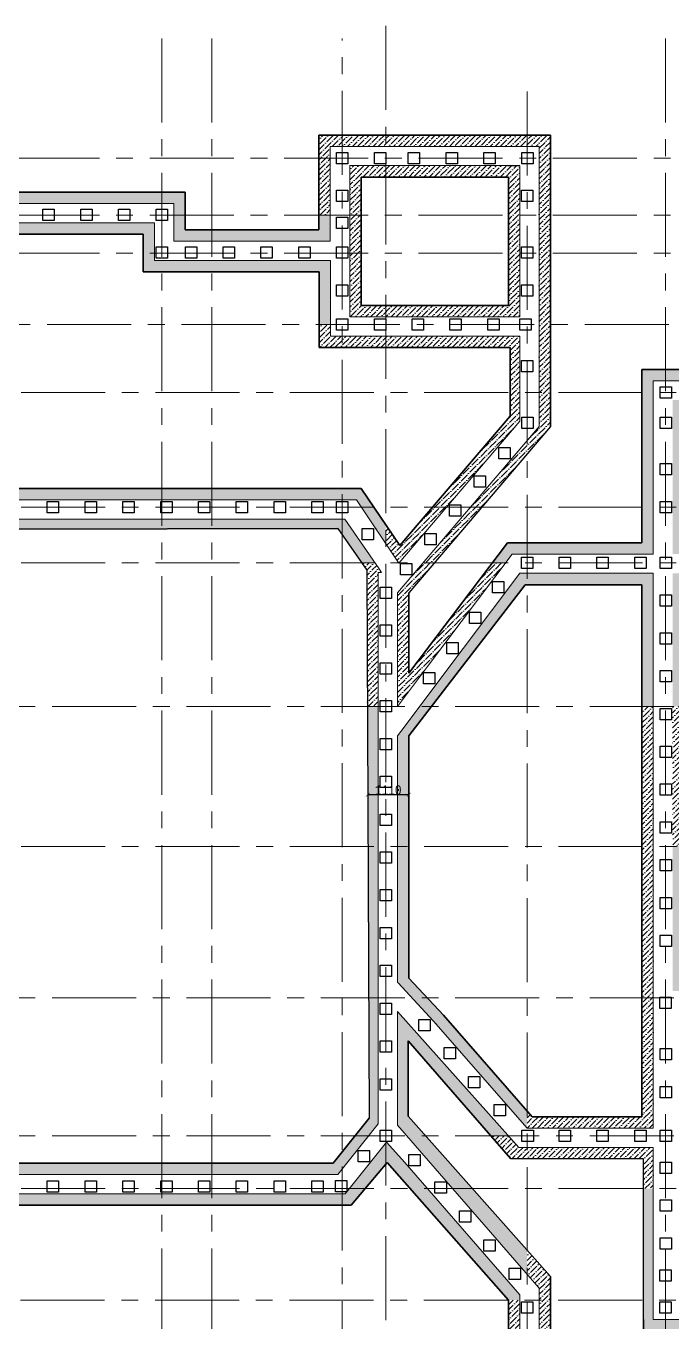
# Model space of a CAD drawing. Header units: millimetres. Extents: x -689206 to 4969298, y -1019800 to 703299.
# Drawn here: x 956665 to 973762, y -507197 to -472918 of the extents above; entities that cross this region are included whole.
import ezdxf

# ---------------------------------------------------------------- set-up
doc = ezdxf.new("R2010")
doc.units = ezdxf.units.MM
doc.linetypes.add('JIS_02_4.0', pattern=[5.5, 4, -1.5])
doc.linetypes.add('осеваяX2', pattern=[101.6, 63.5, -12.7, 12.7, -12.7])
doc.layers.add('кровля', color=211, linetype='Continuous')
for name, color, linetype, lineweight in [('несущие', 7, 'Continuous', 30), ('РАЗМЕРЫ', 7, 'Continuous', 9), ('сваи', 7, 'JIS_02_4.0', 30), ('стены', 7, 'Continuous', 20)]:
    doc.layers.add(name, color=color, linetype=linetype, lineweight=lineweight)
doc.styles.add('Аннотативный', font='isocteur.ttf', dxfattribs={"width": 0.7, "height": 250})
doc.dimstyles.new('Аннотативный', dxfattribs={"dimscale": 0, "dimtxt": 250, "dimasz": 100, "dimexe": 1.25, "dimexo": 0.625, "dimtad": 1, "dimdec": 0, "dimtxsty": 'Аннотативный', "dimblk": 'ARCHTICK', "dimcen": 2.5, "dimadec": 0, "dimazin": 0, "dimtfac": 1, "dimtdec": 0, "dimtmove": 0, "dimatfit": 3, "dimfxl": 1, "dimarcsym": 0})
pattern_1 = [(45, (-17702.99, -145217.57), (50.513941, 185.2177825), [238.125, -47.625, 0, -47.625])]

# ---------------------------------------------------------------- blocks, each defined once
blk = doc.blocks.new('_ArchTick')
at = {"color": 0, "linetype": 'ByBlock', "const_width": 0.15}
blk.add_lwpolyline([(-0.5, -0.5), (0.5, 0.5)], dxfattribs=at)
blk = doc.blocks.new('*D4811')
at = {"layer": 'Defpoints', "color": 0, "lineweight": 5, "ltscale": 35, "transparency": 16777216}
for p in [(965711, -493252), (965711, -493252), (966795, -493248)]:
    blk.add_point(p, dxfattribs=at)
at = {"layer": 'РАЗМЕРЫ', "color": 0, "lineweight": -2, "ltscale": 35, "transparency": 16777216}
for p, q in [((965711, -493252), (965711, -493251)), ((966795, -493252), (965711, -493252)), ((966795, -493248), (966795, -493254))]:
    blk.add_line(p, q, dxfattribs=at)
at = {"layer": 'РАЗМЕРЫ', "color": 0, "lineweight": -2, "ltscale": 35, "transparency": 16777216, "xscale": 100, "yscale": 100, "zscale": 100, "rotation": 180}
blk.add_blockref('_ArchTick', (965711, -493252), dxfattribs=at)
at = {"layer": 'РАЗМЕРЫ', "color": 0, "lineweight": -2, "ltscale": 35, "transparency": 16777216, "xscale": 100, "yscale": 100, "zscale": 100}
blk.add_blockref('_ArchTick', (966795, -493252), dxfattribs=at)
at = {"layer": 'РАЗМЕРЫ', "color": 0, "lineweight": 20, "ltscale": 35, "transparency": 16777216, "insert": (966253, -493127), "char_height": 250, "attachment_point": 5, "style": 'Аннотативный'}
blk.add_mtext('1110', dxfattribs=at)

msp = doc.modelspace()

# ---------------------------------------------------------------- hatches: boundary and pattern name
at = {"layer": 'РАЗМЕРЫ', "lineweight": 5, "ltscale": 35}
h = msp.add_hatch(dxfattribs=at)
h.set_pattern_fill('ANSI36', color=0, scale=30)
h.set_pattern_definition(pattern_1)
h.paths.add_polyline_path([(966184.8, -476105.2), (966184.8, -475805.2), (965035.1, -475805.2), (965035.1, -476105.2)])
h.paths.add_polyline_path([(964717.1, -476105.2), (965035.1, -476105.2), (965035.1, -475805.2), (964417.1, -475805.2), (964417.1, -476105.2), (964417.1, -476414.5), (964717.1, -476414.5)])
h.paths.add_polyline_path([(964417.1, -477923.2), (964717.1, -477923.2), (964717.1, -476414.5), (964417.1, -476414.5)])
h.paths.add_polyline_path([(965235.1, -477923.2), (965535.1, -477923.2), (965535.1, -476913.2), (966184.8, -476913.2), (966184.8, -476613.2), (965235.1, -476613.2)])
h.paths.add_polyline_path([(966184.8, -476913.2), (969435.1, -476913.2), (969435.1, -477923.2), (969735.1, -477923.2), (969735.1, -476615.2), (969411.1, -476615.2), (966184.8, -476613.7)])
h.paths.add_polyline_path([(966184.8, -475805.2), (966184.8, -476105.2), (969925.1, -476105.2), (969925.1, -475805.2)])
h.paths.add_polyline_path([(970245.1, -476105.2), (970245.1, -476414.6), (970545.1, -476414.6), (970545.1, -475805.2), (970245.1, -475805.2), (969925.1, -475805.2), (969925.1, -476105.2)])
h.paths.add_polyline_path([(970245.2, -477923.2), (970545.1, -477923.2), (970545.1, -476414.6), (970245.1, -476414.6)])
h.paths.add_polyline_path([(969735.1, -478923.2), (969735.1, -477923.2), (969435.1, -477923.2), (969435.1, -478923.2)])
h.paths.add_polyline_path([(970545.1, -477923.2), (970245.2, -477923.2), (970245.3, -478923.2), (970545.1, -478923.2)])
h.paths.add_polyline_path([(970245.3, -478923.2), (970245.5, -480813.2), (970545.1, -480813.2), (970545.1, -478923.2)])
h.paths.add_polyline_path([(969735.1, -478923.2), (969435.1, -478923.2), (969435.1, -480313.2), (966184.8, -480313.2), (966184.8, -480613.2), (969735.1, -480613.2)])
h.paths.add_polyline_path([(969735.1, -481123.2), (966184.8, -481123.2), (966184.8, -481423.2), (969477.2, -481423.2), (969478.5, -482615.2), (969735.1, -482615.2)])
h.paths.add_polyline_path([(970545.1, -480813.2), (970245.5, -480813.2), (970245.6, -482615.2), (970545.1, -482615.2)])
h.paths.add_polyline_path([(966184.8, -481123.2), (965035.1, -481123.2), (965035.1, -481423.2), (966184.8, -481423.2)])
h.paths.add_polyline_path([(966184.8, -480613.2), (966184.8, -480313.2), (965535.1, -480313.2), (965535.1, -478923.2), (965235.1, -478923.2), (965235.1, -480613.2)])
h.paths.add_polyline_path([(965535.1, -478923.2), (965535.1, -477923.2), (965235.1, -477923.2), (965235.1, -478923.2)])
h.paths.add_polyline_path([(965035.1, -481423.2), (965035.1, -481123.2), (964725.1, -481123.2), (964725.1, -480813.2), (964425.1, -480813.2), (964425.1, -481423.2), (964725.1, -481423.2)])
h = msp.add_hatch(dxfattribs=at)
h.set_pattern_fill('ANSI36', color=0, scale=30)
h.set_pattern_definition(pattern_1)
h.paths.add_polyline_path([(953055.1, -477313.2), (952445.1, -477313.2), (952445.1, -477613.2), (952445.1, -477923.2), (952745.1, -477923.2), (952745.1, -477613.2), (953055.1, -477613.2)])
h.paths.add_polyline_path([(953555.1, -479123.2), (953555.1, -478923.2), (953255.1, -478923.2), (953255.1, -479123.2), (953055.1, -479123.2), (953055.1, -479423.2), (953555.1, -479423.2)])
h.paths.add_polyline_path([(953555.1, -478423.2), (959765.1, -478423.2), (959765.1, -478923.2), (960065.1, -478923.2), (960065.1, -478123.2), (956285.1, -478123.2), (953255.1, -478123.2), (953255.1, -478923.2), (953555.1, -478923.2)])
h.paths.add_polyline_path([(960265.1, -477313.2), (953055.1, -477313.2), (953055.1, -477613.2), (960265.1, -477613.2)])
h.paths.add_polyline_path([(960875.1, -477313.2), (960575.1, -477313.2), (960265.1, -477313.2), (960265.1, -477613.2), (960575.1, -477613.2), (960575.1, -477923.2), (960875.1, -477923.2)])
h.paths.add_polyline_path([(961585, -478313.2), (960875.1, -478313.2), (960875.1, -477923.2), (960575.1, -477923.2), (960575.1, -478613.2), (961585, -478613.2)])
h.paths.add_polyline_path([(960265.1, -479123.2), (960065.1, -479123.2), (960065.1, -478923.2), (959765.1, -478923.2), (959765.1, -479423.2), (960065.1, -479423.2), (960265.1, -479423.2)])
h.paths.add_polyline_path([(961585, -479123.2), (960265.1, -479123.2), (960265.1, -479423.2), (961585, -479423.2)])
h.paths.add_polyline_path([(964725.1, -479123.2), (961585, -479123.2), (961585, -479423.2), (964425.1, -479423.2), (964425.1, -480813.2), (964725.1, -480813.2)])
h.paths.add_polyline_path([(964717.1, -477923.2), (964417.1, -477923.2), (964417.1, -478313.2), (961585, -478313.2), (961585, -478613.2), (964717.1, -478613.2)])
h = msp.add_hatch(dxfattribs=at)
h.set_pattern_fill('ANSI36', color=0, scale=30)
h.set_pattern_definition(pattern_1)
h.paths.add_polyline_path([(974033.8, -483115.2), (980014.9, -483115.2), (980014.9, -482815.2), (973774, -482815.2), (973774, -485642.7), (974033.8, -485642.7)])
h.paths.add_polyline_path([(973264, -482615.2), (972964, -482615.2), (972964, -485642.7), (973264, -485642.7), (973264, -485331.9)])
h.paths.add_polyline_path([(973585, -482005.2), (973264, -482005.2), (972964, -482005.2), (972964, -482615.2), (973264, -482615.2), (973264, -482305.2), (973585, -482305.2)])
h.paths.add_polyline_path([(980014.9, -482005.2), (973585, -482005.2), (973585, -482305.2), (980014.9, -482305.2)])
h.paths.add_polyline_path([(982737.3, -482005.2), (980014.9, -482005.2), (980014.9, -482305.2), (982737.3, -482305.2)])
h.paths.add_polyline_path([(982737.3, -482815.2), (980014.9, -482815.2), (980014.9, -483115.2), (982737.3, -483115.2)])
h.paths.add_polyline_path([(985585, -482815.2), (982737.3, -482815.2), (982737.3, -483115.2), (985466.2, -483115.2), (985466.2, -485642.7), (985585, -485642.7)])
h.paths.add_polyline_path([(985585, -482005.2), (982737.3, -482005.2), (982737.3, -482305.2), (983047, -482305.2), (985585, -482305.2)])
h.paths.add_polyline_path([(986576.2, -482005.2), (985585, -482005.2), (985585, -482305.2), (986276.2, -482305.2), (986276.2, -482615.2), (986576.2, -482615.2), (986576.2, -482305.2)])
h.paths.add_polyline_path([(986576.2, -482615.2), (986276.2, -482615.2), (986276.2, -485642.7), (986576.2, -485642.7)])
h.paths.add_polyline_path([(986576.2, -485642.7), (986276.2, -485642.7), (986276.2, -486884.8), (987476.5, -486884.8), (987476.5, -486584.8), (986576.2, -486584.8)])
h.paths.add_polyline_path([(985766.2, -485642.7), (985585, -485642.7), (985585, -486884.8), (985766.2, -486884.8)])
h.paths.add_polyline_path([(985585, -485642.7), (985466.2, -485642.7), (985466.2, -486584.8), (982737.3, -486584.8), (982737.3, -486884.8), (985585, -486884.8)])
h.paths.add_polyline_path([(982737.3, -486584.8), (980014.9, -486584.8), (980014.9, -486884.8), (982737.3, -486884.8)])
h.paths.add_polyline_path([(982737.3, -487394.8), (980014.9, -487394.8), (980014.9, -487694.8), (982737.3, -487694.8)])
h.paths.add_polyline_path([(985585, -487394.8), (984486.2, -487394.8), (982737.3, -487394.8), (982737.3, -487694.8), (985585, -487694.8)])
h.paths.add_polyline_path([(987276.2, -487394.8), (985585, -487394.8), (985585, -487694.8), (986976.2, -487694.8), (986976.2, -490411.9), (985585, -490411.9), (985585, -490711.9), (987276.2, -490711.9), (987276.2, -489934.8)])
h.paths.add_polyline_path([(985585, -490411.9), (982737.3, -490411.9), (982737.3, -490711.9), (984486.2, -490711.9), (985585, -490711.9)])
h.paths.add_polyline_path([(982737.3, -490411.9), (980014.9, -490411.9), (980014.9, -490711.9), (982737.3, -490711.9)])
h = msp.add_hatch(dxfattribs=at)
h.set_pattern_fill('ANSI36', color=0, scale=30)
h.set_pattern_definition(pattern_1)
h.paths.add_polyline_path([(969735.1, -483373.2), (969735.1, -482615.2), (969478.5, -482615.2), (969479.2, -483237.5), (967426.4, -485642.7), (967798.1, -485642.7)])
h.paths.add_polyline_path([(970245.6, -483515.5), (969925.1, -483891), (969925.1, -484242.5), (970545.6, -483515.5), (970545.1, -483164.6), (970545.1, -482615.2), (970245.6, -482615.2)])
h.paths.add_polyline_path([(968430.1, -485642.7), (968730.1, -485642.7), (969925.1, -484242.5), (969925.1, -483891)])
h.paths.add_polyline_path([(967173.2, -487115.2), (967473.2, -487115.2), (968730.1, -485642.7), (968430.1, -485642.7)])
h.paths.add_polyline_path([(966555.7, -486662.8), (966184.8, -486115.8), (966184.8, -486607.8), (966522.3, -487115.2), (966541.3, -487115.2), (967798.1, -485642.7), (967426.4, -485642.7)])
h.paths.add_polyline_path([(967473.2, -487115.2), (967173.2, -487115.2), (966494.8, -487910.1), (966494.8, -489585.2), (966494.8, -490913.2), (966495.7, -490913.2), (967291.7, -489856.5), (969356.6, -487115.2), (969005, -487115.2), (966794.8, -490031.7), (966794.8, -487910.1)])
h.paths.add_polyline_path([(965700.9, -490913.2), (965984.8, -490913.2), (965984.8, -490855.2), (965984.8, -489585.2), (965984.8, -487370.7), (966075.9, -487370.7), (966011.7, -487277.7), (965899.5, -487115.2), (965548, -487115.2), (965685.2, -487313.6)])
h = msp.add_hatch(dxfattribs=at)
h.set_pattern_fill('ANSI36', color=0, scale=30)
h.set_pattern_definition(pattern_1)
h.paths.add_polyline_path([(965103.6, -485962.7), (965035.1, -485962.7), (965035.1, -486373.7), (965548, -487115.2), (965899.5, -487115.2)])
h.paths.add_polyline_path([(965035.1, -485962.7), (961585, -485962.7), (961585, -486213.8), (964920.3, -486207.9), (965035.1, -486373.7)])
h.paths.add_polyline_path([(960265.1, -485962.7), (953055.1, -485962.7), (953055.1, -486229.2), (960265.1, -486216.2)])
h.paths.add_polyline_path([(961585, -485962.7), (960265.1, -485962.7), (960265.1, -486216.2), (961585, -486213.8)])
h.paths.add_polyline_path([(953055.1, -485962.7), (948381, -485962.7), (948381, -486237.6), (953055.1, -486229.2)])
h.paths.add_polyline_path([(948381, -486237.8), (948381, -485962.7), (948217.9, -485962.7), (947422.4, -487115.2), (947792.9, -487115.2)])
h.paths.add_polyline_path([(948381, -485152.7), (947781.3, -485152.7), (947464.2, -485642.7), (947782.4, -485642.7), (947905.3, -485452.8), (948381, -485452.7)])
h.paths.add_polyline_path([(953055.1, -485152.7), (948381, -485152.7), (948381, -485452.7), (951095.1, -485452.7), (952875.1, -485452.7), (953055.1, -485452.7)])
h.paths.add_polyline_path([(947782.4, -485642.7), (947464.2, -485642.7), (946771.6, -486713), (946157.6, -486007.6), (946158.3, -486404.6), (946776.8, -487115.2), (946829.4, -487115.2), (947461.8, -486138), (947461.8, -486131.5), (947466, -486131.5)])
h.paths.add_polyline_path([(960265.1, -485152.7), (953055.1, -485152.7), (953055.1, -485452.7), (956285.1, -485452.7), (960065.1, -485452.7), (960265.1, -485452.7)])
h.paths.add_polyline_path([(961585, -485152.7), (960265.1, -485152.7), (960265.1, -485452.7), (961585, -485452.7)])
h.paths.add_polyline_path([(965035.1, -485152.7), (961585, -485152.7), (961585, -485452.7), (961845.1, -485452.7), (964845.1, -485452.7), (965035.1, -485452.7)])
h.paths.add_polyline_path([(965531.6, -485152.7), (965035.1, -485152.7), (965035.1, -485452.7), (965416.4, -485452.7), (965542.8, -485642.7), (965863.9, -485642.7)])
h.paths.add_polyline_path([(965863.9, -485642.7), (965542.8, -485642.7), (966184.8, -486607.8), (966184.8, -486115.8)])
h = msp.add_hatch(dxfattribs=at)
h.set_pattern_fill('ANSI36', color=0, scale=30)
h.set_pattern_definition(pattern_1)
h.paths.add_polyline_path([(969877, -487694.8), (969925.1, -487694.8), (969925.1, -487394.8), (969733.7, -487394.8), (967486.8, -490377.7), (967083.4, -490913.2), (967396.9, -490913.2)])
h.paths.add_polyline_path([(969925.1, -486584.8), (969477, -486584.8), (969407, -486584.8), (969005, -487115.2), (969356.6, -487115.2), (969530.2, -486884.8), (969709.1, -486884.8), (969925.1, -486884.8)])
h.paths.add_polyline_path([(973264, -485642.7), (972964, -485642.7), (972964, -486584.8), (969925.1, -486584.8), (969925.1, -486884.8), (973264.1, -486884.8)])
h.paths.add_polyline_path([(973264.1, -487394.8), (969925.1, -487394.8), (969925.1, -487694.8), (972964.1, -487694.8), (972964.1, -490913.2), (973264.1, -490913.2), (973264.1, -487594.8)])
h.paths.add_polyline_path([(980014.9, -487394.8), (973774, -487394.8), (973774, -490913.2), (974074, -490913.2), (974074, -487694.8), (980014.9, -487694.8)])
h.paths.add_polyline_path([(980014.9, -486584.8), (974033.8, -486584.8), (974033.8, -485642.7), (973774, -485642.7), (973774, -486884.8), (980014.9, -486884.8)])
h.paths.add_polyline_path([(967396.9, -490913.2), (967083.4, -490913.2), (966670.2, -491461.7), (966494.8, -491694.6), (966494.8, -494615.2), (966794.8, -494615.2), (966794.8, -491694.6)])
h.paths.add_polyline_path([(965984.8, -491092.9), (965984.8, -490913.2), (965700.9, -490913.2), (965717, -494615.2), (965984.8, -494615.2)])
h.paths.add_polyline_path([(965984.8, -494615.2), (965717, -494615.2), (965734.4, -498623.2), (965984.8, -498623.2)])
h.paths.add_polyline_path([(966794.8, -494615.2), (966494.8, -494615.2), (966494.8, -498212), (966511.1, -498229.1), (966879.9, -498623.2), (967280.1, -498623.2), (966794.8, -498104.7)])
h.paths.add_polyline_path([(967280.1, -498623.2), (966879.9, -498623.2), (967452.1, -499234.6), (969925.1, -502065.7), (969925.1, -501618.3), (967711.9, -499084.6)])
h.paths.add_polyline_path([(966494.8, -498981), (966494.8, -501280.5), (966495.1, -501992.3), (966735.3, -502268), (967238.4, -502268), (966775.9, -501747.7), (966775.9, -499757.6), (968964.2, -502268), (969431.2, -502268)])
h.paths.add_polyline_path([(965984.8, -498623.2), (965734.4, -498623.2), (965748.3, -501802.9), (965377.6, -502268), (965734.7, -502268), (965984.8, -501954.1)])
h.paths.add_polyline_path([(965734.7, -502268), (965377.6, -502268), (965035.1, -502697.9), (965035.1, -503145.9)])
h.paths.add_polyline_path([(965035.1, -502697.9), (964796.5, -502997.2), (961585, -502997.2), (961585, -503297.2), (961724.8, -503297.2), (964914.5, -503297.2), (965035.1, -503145.9)])
h.paths.add_polyline_path([(966184.8, -503018.3), (966184.8, -502464.8), (966102.6, -502567.9), (965226.6, -503667.2), (965637.9, -503667.2)])
h.paths.add_polyline_path([(966688.1, -502975.9), (966203.7, -502441.1), (966184.8, -502464.8), (966184.8, -503018.3), (966220.5, -502975.8), (966831.2, -503667.2), (967290.2, -503667.2)])
h.paths.add_polyline_path([(965035.1, -503807.2), (964725.1, -503807.2), (962883.9, -503807.2), (962785.9, -503807.2), (961585, -503807.2), (961585, -504107.2), (965035.1, -504107.2)])
h.paths.add_polyline_path([(965637.9, -503667.2), (965226.6, -503667.2), (965115.1, -503807.2), (965035.1, -503807.2), (965035.1, -504107.2), (965115.1, -504107.2), (965267, -504107.2)])
h.paths.add_polyline_path([(967238.4, -502268), (966735.3, -502268), (967954, -503667.2), (968482.3, -503667.2)])
h.paths.add_polyline_path([(968482.3, -503667.2), (967954, -503667.2), (969925.1, -505930.3), (969925.1, -505290.2)])
h.paths.add_polyline_path([(967290.2, -503667.2), (966831.2, -503667.2), (969435.1, -506615.2), (969735.1, -506615.2), (969735.1, -506474.3)])
h = msp.add_hatch(dxfattribs=at)
h.set_pattern_fill('ANSI36', color=0, scale=30)
h.set_pattern_definition(pattern_1)
h.paths.add_polyline_path([(973264.1, -490913.2), (972964.1, -490913.2), (972964.1, -494615.2), (973264.1, -494615.2)])
h.paths.add_polyline_path([(973264.1, -494615.2), (972964.1, -494615.2), (972964.1, -498623.2), (973264.1, -498623.2)])
h.paths.add_polyline_path([(973774, -494615.2), (974074, -494615.2), (974074, -490913.2), (973774, -490913.2)])
h = msp.add_hatch(dxfattribs=at)
h.set_pattern_fill('ANSI36', color=0, scale=30)
h.set_pattern_definition(pattern_1)
h.paths.add_polyline_path([(980624.9, -494615.2), (980324.9, -494615.2), (980324.9, -498441.9), (982737.3, -498441.9), (982737.3, -498141.9), (980624.9, -498141.9)])
h.paths.add_polyline_path([(979814.9, -494615.2), (979514.9, -494615.2), (979514.9, -498141.9), (974074, -498141.9), (974074, -494615.2), (973774, -494615.2), (973774, -498441.9), (979814.9, -498441.9)])
h.paths.add_polyline_path([(983347, -498141.9), (982737.3, -498141.9), (982737.3, -498441.9), (983047, -498441.9), (983047, -498623.2), (983347, -498623.2), (983347, -498441.9)])
h.paths.add_polyline_path([(983347, -498623.2), (983047, -498623.2), (983047, -502268), (983347, -502268)])
h.paths.add_polyline_path([(983347, -502268), (983047, -502268), (983047, -503667.2), (983347, -503667.2)])
h.paths.add_polyline_path([(983347, -503667.2), (983047, -503667.2), (983047, -506615.2), (983347, -506615.2)])
h.paths.add_polyline_path([(983347, -506615.2), (983047, -506615.2), (983047, -507125.2), (982737.3, -507125.2), (982737.3, -507425.2), (983047, -507425.2), (983347, -507425.2)])
h.paths.add_polyline_path([(982737, -507125.2), (980014.9, -507125.2), (980014.9, -507425.2), (982737, -507425.2)])
h.paths.add_polyline_path([(980014.9, -507125.2), (973585, -507125.2), (973585, -507425.2), (980014.9, -507425.2)])
h.paths.add_polyline_path([(973585, -507125.2), (973264.1, -507125.2), (973264.1, -506615.2), (973004.3, -506615.2), (973004.3, -507125.2), (973004.3, -507425.2), (973585, -507425.2)])
h.paths.add_polyline_path([(973264.1, -504331.9), (973264.1, -503667.2), (973004.3, -503667.2), (973004.3, -504181.9), (973004.3, -506615.2), (973264.1, -506615.2)])
h = msp.add_hatch(dxfattribs=at)
h.set_pattern_fill('ANSI36', color=0, scale=30)
h.set_pattern_definition(pattern_1)
h.paths.add_polyline_path([(953055.1, -502997.2), (948467, -502997.2), (948380.7, -502915.3), (948380.7, -503250.5), (948429.1, -503297.2), (953055.1, -503297.2)])
h.paths.add_polyline_path([(960265.1, -503807.2), (956285.1, -503807.2), (953055.1, -503807.2), (953055.1, -504107.2), (960265.1, -504107.2)])
h.paths.add_polyline_path([(960265.1, -502997.2), (953055.1, -502997.2), (953055.1, -503297.2), (956024.8, -503297.2), (960265.1, -503297.2)])
h.paths.add_polyline_path([(961585, -502997.2), (960265.1, -502997.2), (960265.1, -503297.2), (961344.8, -503297.2), (961585, -503297.2)])
h.paths.add_polyline_path([(961585, -503807.2), (960265.1, -503807.2), (960265.1, -504107.2), (961585, -504107.2)])
h.paths.add_polyline_path([(946958.8, -502573), (946751.8, -502810.8), (946185.6, -503460.8), (946186, -503667.2), (946399.7, -503667.2), (947038.4, -502932.8), (947789.6, -503667.2), (948057.7, -503667.2)])
h.paths.add_polyline_path([(946186.4, -503912.5), (946186, -503667.2), (946005.8, -503667.2), (943585, -506446.6), (943585, -506615.2), (943885, -506615.2), (943885, -506558.7)])
h.paths.add_polyline_path([(945366.1, -503667.2), (944905.6, -503667.2), (943385, -505330.4), (943385, -505941.8)])
h.paths.add_polyline_path([(946184.5, -502727.7), (946183.7, -502269.3), (944905.6, -503667.2), (945366.1, -503667.2)])
h.paths.add_polyline_path([(946825, -501192.3), (946180.2, -500075.4), (946181.3, -500749.3), (946437, -501192.3), (946437, -501992.3), (946184.9, -502268), (946584.9, -502268), (946825, -501992.3)])
h.paths.add_polyline_path([(946584.9, -502268), (946184.9, -502268), (946183.7, -502269.3), (946184.5, -502727.7)])
h.paths.add_polyline_path([(947635, -501192.3), (946635, -499205.2), (946635, -498623.2), (946336, -498623.2), (946336.1, -499462.1), (947335, -501192.3), (947335, -501992.3), (947335, -502240.5), (947363.4, -502268), (947698.6, -502268), (947635, -502207.6)])
h.paths.add_polyline_path([(947698.6, -502268), (947363.4, -502268), (948380.7, -503250.5), (948380.7, -502915.3)])
h.paths.add_polyline_path([(943885, -506615.2), (943585, -506615.2), (943585, -511117.2), (943885, -511117.2)])
h.paths.add_polyline_path([(943075, -506615.2), (942775, -506615.2), (942775, -511117.2), (943075, -511117.2)])
h.paths.add_polyline_path([(943385, -505941.8), (943385, -505330.4), (942775, -505997.6), (942775, -506297.6), (942775, -506615.2), (943075, -506615.2), (943075, -506495.2), (943075, -506297.7)])
h.paths.add_polyline_path([(943075, -512617.2), (942775, -512617.2), (942775, -514117.2), (943075, -514117.2)])
h.paths.add_polyline_path([(943075, -511377.2), (943075, -511117.2), (942775, -511117.2), (942775, -512617.2), (943075, -512617.2)])
h.paths.add_polyline_path([(943885, -511117.2), (943585, -511117.2), (943585, -511377.2), (943585, -512617.2), (943885, -512617.2)])
h.paths.add_polyline_path([(943885, -512617.2), (943585, -512617.2), (943585, -513917.2), (946202.4, -513917.2), (946201.9, -513617.2), (943885, -513617.2)])
h.paths.add_polyline_path([(943385, -514427.2), (943075, -514427.2), (943075, -514117.2), (942775, -514117.2), (942775, -514727.2), (943385, -514727.2)])
h.paths.add_polyline_path([(946203.2, -514427.2), (943385, -514427.2), (943385, -514727.2), (946203.7, -514727.2)])
h.paths.add_polyline_path([(948380.6, -514427.2), (946203.2, -514427.2), (946203.7, -514727.2), (948380.6, -514727.2)])
h.paths.add_polyline_path([(948085.1, -513617.2), (948085.1, -512617.2), (947825.3, -512617.2), (947825.3, -513617.2), (946201.9, -513617.2), (946202.4, -513917.2), (948085.1, -513917.2)])
h.paths.add_polyline_path([(948085.1, -511117.2), (947825.3, -511117.2), (947825.3, -512617.2), (948085.1, -512617.2)])
h.paths.add_polyline_path([(948903.1, -511727.2), (953055.1, -511721.1), (953055.1, -511427.2), (948603.1, -511427.2), (948603.1, -512617.2), (948903.1, -512617.2)])
h.paths.add_polyline_path([(948903.1, -512617.2), (948603.1, -512617.2), (948603.1, -514117.2), (948903.1, -514117.2)])
h.paths.add_polyline_path([(948903.1, -514117.2), (948603.1, -514117.2), (948603.1, -514427.2), (948380.6, -514427.2), (948380.6, -514727.2), (948603.1, -514727.2), (948903.1, -514727.2)])
h.paths.add_polyline_path([(953055.1, -510620.6), (952675.1, -510620.7), (948380.6, -510617.7), (948380.6, -510921.5), (953055.1, -510917.4)])
h.paths.add_polyline_path([(948380.6, -510617.4), (948004.8, -510617.4), (948004.8, -510617.1), (947825.3, -510617.2), (947825.3, -511117.2), (948085.1, -511117.2), (948085.1, -510917.2), (948205.1, -510917.2), (948380.6, -510917.2)])
h = msp.add_hatch(dxfattribs=at)
h.set_pattern_fill('ANSI36', color=0, scale=30)
h.set_pattern_definition(pattern_1)
h.paths.add_polyline_path([(973264.1, -498623.2), (972964.1, -498623.2), (972964.1, -501769.1), (970056.9, -501769.1), (969925.1, -501618.3), (969925.1, -502065.7), (969928.1, -502069.1), (973264.1, -502069.1)])
h.paths.add_polyline_path([(973264.1, -502579.1), (969925.1, -502579.1), (969925.1, -502879.1), (973004.3, -502879.1), (973004.3, -503667.2), (973264.1, -503667.2)])
h.paths.add_polyline_path([(969925.1, -502579.1), (969709.2, -502579.1), (969431.2, -502268), (968964.2, -502268), (969497, -502879.1), (969925.1, -502879.1)])
h = msp.add_hatch(dxfattribs=at)
h.set_pattern_fill('ANSI36', color=0, scale=30)
h.set_pattern_definition(pattern_1)
h.paths.add_polyline_path([(970545.1, -505987.6), (969925.1, -505290.2), (969925.1, -505930.3), (970245.1, -506297.7), (970245.1, -506297.7), (970245.1, -506615.2), (970545.1, -506615.2), (970545.1, -506287.6)])
h.paths.add_polyline_path([(970245.1, -511117.2), (970545.1, -511117.2), (970545.1, -506615.2), (970245.1, -506615.2)])
h.paths.add_polyline_path([(969735.1, -506615.2), (969435.1, -506615.2), (969435.1, -511117.2), (969735.1, -511117.2)])
h.paths.add_polyline_path([(969435.1, -512617.2), (969735.1, -512617.2), (969735.1, -511117.2), (969435.1, -511117.2)])
h.paths.add_polyline_path([(970245.1, -512617.2), (970545.1, -512617.2), (970545.1, -511117.2), (970245.1, -511117.2)])
h.paths.add_polyline_path([(970545.1, -512617.2), (970245.1, -512617.2), (970245.1, -514117.2), (970545.1, -514117.2)])
h.paths.add_polyline_path([(970545.1, -514117.2), (970245.1, -514117.2), (970245.1, -514427.2), (969925.1, -514427.7), (969925.1, -514735.9), (970245.1, -514735.9), (970545.1, -514735.9)])

# ---------------------------------------------------------------- linework, layer by layer
at = {"layer": 'кровля', "color": 7, "lineweight": 15}
for p, q in [((973585, -489192.4), (973585, -489122.4)), ((973585, -489596.3), (973585, -489666.3))]:
    msp.add_line(p, q, dxfattribs=at)
at = {"layer": 'кровля', "color": 18, "lineweight": 15, "true_color": 0x000000}
msp.add_line((973585, -492678.6), (973585, -492608.6), dxfattribs=at)
at = {"layer": 'несущие', "lineweight": 35}
for p, q in [((947781.3, -485152.7), (965531.6, -485152.7)), ((965531.6, -485152.7), (966555.7, -486662.8)), ((972964.1, -487694.8), (972964.1, -501769.1))]:
    msp.add_line(p, q, dxfattribs=at)
at = {"layer": 'несущие', "lineweight": 15}
for p, q in [((956285.1, -485452.7), (960065.1, -485452.7)), ((960065.1, -485452.7), (961845.1, -485452.7)), ((961845.1, -485452.7), (964845.1, -485452.7)), ((964845.1, -485452.7), (965416.4, -485452.7)), ((965416.4, -485452.7), (966530.6, -487127.7)), ((965103.6, -485962.7), (948217.9, -485962.7)), ((966494.8, -501280.5), (966495.1, -501992.3))]:
    msp.add_line(p, q, dxfattribs=at)
at = {"layer": 'несущие', "lineweight": 13}
for p, q in [((965103.6, -485962.7), (966011.7, -487277.7)), ((969530.2, -486884.8), (967291.7, -489856.5)), ((969709.1, -486884.8), (969530.2, -486884.8)), ((969733.7, -487394.8), (967486.8, -490377.7)), ((973264.1, -487594.8), (973264.1, -487394.8)), ((973264.1, -487594.8), (973264.1, -502069.1))]:
    msp.add_line(p, q, dxfattribs=at)
at = {"layer": 'несущие', "color": 0, "lineweight": 18}
msp.add_line((965129.3, -485999.8), (965103.6, -485962.7), dxfattribs=at)
at = {"layer": 'несущие', "lineweight": 30}
msp.add_line((964920.3, -486207.9), (965685.2, -487313.6), dxfattribs=at)
at = {"layer": 'РАЗМЕРЫ', "linetype": 'осеваяX2', "lineweight": 5, "ltscale": 35}
for p, q in [((966184.8, -472917.6), (966184.8, -523087.6)), ((960265.1, -473246.3), (960265.1, -523087.6)), ((965035.1, -523087.6), (965035.1, -473246.3)), ((924382.3, -476413.8), (991585, -476414.9)), ((991452.3, -480813.2), (924382.3, -480813.2)), ((991585, -490913.2), (924532.3, -490913.2)), ((991585, -498623.2), (924532.3, -498623.2)), ((991585, -502268), (924532.3, -502268))]:
    msp.add_line(p, q, dxfattribs=at)
at = {"layer": 'РАЗМЕРЫ', "lineweight": 35, "ltscale": 35}
for p, q in [((964417.1, -476105.2), (964417.1, -475805.2)), ((964417.1, -475805.2), (970245.1, -475805.2)), ((964417.1, -478313.2), (964417.1, -476105.2)), ((970245.1, -475805.2), (970545.1, -475805.2)), ((970545.1, -475805.2), (970545.1, -483164.6)), ((952445.1, -477313.2), (960575.1, -477313.2)), ((960575.1, -477313.2), (960875.1, -477313.2)), ((960875.1, -477313.2), (960875.1, -478313.2)), ((959765.1, -478423.2), (953555.1, -478423.2)), ((959765.1, -479423.2), (959765.1, -478423.2)), ((960875.1, -478313.2), (964417.1, -478313.2)), ((960065.1, -479423.2), (959765.1, -479423.2)), ((964425.1, -479423.2), (960065.1, -479423.2)), ((964425.1, -481423.2), (964425.1, -479423.2)), ((964725.1, -481423.2), (964425.1, -481423.2)), ((973264, -482005.2), (972964, -482005.2)), ((972964, -482005.2), (972964, -486584.8)), ((986576.2, -482005.2), (973264, -482005.2)), ((970545.1, -483164.6), (970545.6, -483515.5)), ((948381.1, -486237.6), (964920.3, -486207.9)), ((969407, -486584.8), (966794.8, -490031.7)), ((969477, -486584.8), (969407, -486584.8)), ((972964, -486584.8), (969477, -486584.8)), ((969877, -487694.8), (966794.8, -491694.6)), ((972964.1, -487694.8), (969877, -487694.8)), ((966775.9, -501747.7), (966775.9, -499757.6)), ((966775.9, -499757.6), (969497, -502879.1)), ((970545.1, -505987.6), (966775.9, -501747.7)), ((948467, -502997.2), (964796.5, -502997.2)), ((965267, -504107.2), (966220.5, -502975.8)), ((969435.1, -506615.2), (966220.5, -502975.8)), ((948147, -504107.2), (965115.1, -504107.2)), ((965115.1, -504107.2), (965267, -504107.2)), ((970545.1, -506287.6), (970545.1, -505987.6)), ((970545.1, -514735.9), (970545.1, -506287.6)), ((969435.1, -513617.5), (969435.1, -506615.2)), ((973004.3, -507125.2), (973004.3, -507425.2))]:
    msp.add_line(p, q, dxfattribs=at)
at = {"layer": 'РАЗМЕРЫ', "linetype": 'ByBlock', "lineweight": 9, "ltscale": 35}
for p, q in [((969735.1, -476105.2), (969735.1, -476103.2)), ((965987.1, -476613.2), (965987.1, -476615.2)), ((967257.1, -476613.2), (967257.1, -476615.2)), ((968527.1, -476613.2), (968527.1, -476615.2)), ((957065.1, -478123.2), (957065.1, -478113.2)), ((958335.1, -478113.2), (958335.1, -478123.2)), ((958335.1, -478123.2), (958335.1, -478113.2)), ((959605.1, -478113.2), (959605.1, -478123.2))]:
    msp.add_line(p, q, dxfattribs=at)
at = {"layer": 'РАЗМЕРЫ', "linetype": 'ByBlock', "lineweight": 5, "ltscale": 35}
for p, q in [((965923.7, -486215.3), (965932.9, -486200.3)), ((966494.8, -489585.2), (966494.8, -487910.1)), ((965984.8, -491092.9), (965984.8, -490855.2)), ((965984.8, -491092.9), (965984.8, -491699.3)), ((965984.8, -491699.3), (965984.8, -491092.9))]:
    msp.add_line(p, q, dxfattribs=at)
at = {"layer": 'РАЗМЕРЫ', "lineweight": 13, "ltscale": 150}
for p, q in [((973264, -486115.2), (973261.3, -486115.2)), ((965984.6, -492184.4), (965984.8, -492184.4))]:
    msp.add_line(p, q, dxfattribs=at)
at = {"layer": 'РАЗМЕРЫ', "linetype": 'ByBlock', "lineweight": 13}
for p, q in [((965984.8, -491396.1), (965984.8, -487370.7)), ((965984.8, -487370.7), (966075.9, -487370.7)), ((966075.9, -487370.7), (966011.7, -487277.7)), ((966494.8, -490914.4), (966494.8, -488192.5)), ((967291.7, -489856.5), (966494.8, -490914.4)), ((967486.8, -490377.7), (966670.2, -491461.7)), ((966670.2, -491461.7), (966494.8, -491694.6)), ((966494.8, -498212), (966494.8, -491694.6)), ((967452.1, -499234.6), (966511.1, -498229.1)), ((966494.8, -501280.5), (966494.8, -498981)), ((964914.5, -503297.2), (965984.8, -501954.1)), ((956024.8, -503297.2), (961344.8, -503297.2)), ((961724.8, -503297.2), (964914.5, -503297.2)), ((956285.1, -503807.2), (962883.9, -503807.2)), ((962883.9, -503807.2), (964725.1, -503807.2))]:
    msp.add_line(p, q, dxfattribs=at)
at = {"layer": 'РАЗМЕРЫ', "linetype": 'ByBlock', "lineweight": 13, "ltscale": 35}
for p, q in [((965984.8, -487712.9), (965984.8, -487370.7)), ((961724.8, -503297.2), (961244.5, -503297.2)), ((964725.1, -503807.2), (965115.1, -503807.2))]:
    msp.add_line(p, q, dxfattribs=at)
at = {"layer": 'РАЗМЕРЫ', "linetype": 'ByBlock', "lineweight": 35, "ltscale": 35}
msp.add_line((966794.8, -490031.7), (966794.8, -487910.1), dxfattribs=at)
at = {"layer": 'РАЗМЕРЫ', "linetype": 'ByBlock', "lineweight": 18, "ltscale": 35}
for p, q in [((965984.8, -490855.2), (965984.8, -489585.2)), ((965984.8, -491092.9), (965984.8, -491699.3))]:
    msp.add_line(p, q, dxfattribs=at)
at = {"layer": 'РАЗМЕРЫ', "linetype": 'ByBlock', "lineweight": 35}
for p, q in [((966794.8, -498104.7), (966794.8, -491694.6)), ((967711.9, -499084.6), (966794.8, -498104.7)), ((964796.5, -502997.2), (965748.3, -501802.9))]:
    msp.add_line(p, q, dxfattribs=at)
at = {"layer": 'РАЗМЕРЫ', "lineweight": 9, "ltscale": 150}
for p, q in [((965984.6, -493454.4), (965984.8, -493454.4)), ((965984.6, -494724.4), (965984.8, -494724.4)), ((966494.8, -495994.4), (966495.2, -495994.4)), ((967223.2, -498989.5), (967222.9, -498989.7)), ((968074.5, -499931.3), (968067.9, -499937.1)), ((968909.5, -500888.2), (968902.8, -500894)), ((969744.5, -501845.1), (969737.8, -501851))]:
    msp.add_line(p, q, dxfattribs=at)
at = {"layer": 'РАЗМЕРЫ', "linetype": 'ByBlock', "lineweight": 20}
for p, q in [((966511.1, -498229.1), (966494.8, -498212)), ((966102.6, -502567.9), (966203.7, -502441.1))]:
    msp.add_line(p, q, dxfattribs=at)
at = {"layer": 'РАЗМЕРЫ', "lineweight": 18}
msp.add_line((966494.8, -498981), (969708.1, -502578), dxfattribs=at)
at = {"layer": 'РАЗМЕРЫ', "linetype": 'ByBlock', "lineweight": 15}
for p, q in [((966688.1, -502975.9), (966203.7, -502441.1)), ((965115.1, -503807.2), (966102.6, -502567.9))]:
    msp.add_line(p, q, dxfattribs=at)
at = {"layer": 'РАЗМЕРЫ', "lineweight": 30}
msp.add_line((973004.3, -502879.1), (969497, -502879.1), dxfattribs=at)
at = {"layer": 'РАЗМЕРЫ', "lineweight": 15}
msp.add_line((973264.1, -502579.1), (969708.1, -502579.1), dxfattribs=at)
at = {"layer": 'сваи', "linetype": 'ByBlock', "lineweight": 20, "ltscale": 35}
msp.add_line((962883.9, -503807.2), (962785.9, -503807.2), dxfattribs=at)
at = {"layer": 'стены', "linetype": 'осеваяX2', "lineweight": 5, "ltscale": 35}
for p, q in [((961585, -473246.3), (961585, -523087.6)), ((973585, -473246.3), (973585, -523087.6)), ((969925.1, -474647.8), (969925.1, -523087.6)), ((924382.3, -477923.2), (991585, -477923.2)), ((924382.3, -478923.2), (991585, -478923.2)), ((924532.3, -482615.2), (991585, -482615.2)), ((924532.3, -485642.7), (991585, -485642.7)), ((924532.3, -487115.2), (991585, -487115.2)), ((924532.3, -494615.2), (991585, -494615.2)), ((924532.3, -503667.2), (991585, -503667.2)), ((924522.2, -506615.2), (991574.9, -506615.2))]:
    msp.add_line(p, q, dxfattribs=at)
at = {"layer": 'стены', "lineweight": 13}
for p, q in [((970245.1, -476105.2), (964717.1, -476105.2)), ((964717.1, -476105.2), (964717.1, -478613.2)), ((970245.6, -483515.5), (970245.1, -476105.2)), ((965235.1, -476613.2), (965235.1, -480613.2)), ((965235.1, -476613.2), (969735.1, -476613.2)), ((969735.1, -476615.2), (969411.1, -476615.2)), ((969735.1, -476615.2), (969735.1, -480613.2)), ((964725.1, -481123.2), (964725.1, -479123.2)), ((965235.1, -480613.2), (969735.1, -480613.2)), ((969735.1, -481123.2), (964725.1, -481123.2)), ((969735.1, -481123.2), (969735.1, -483373.2)), ((983047, -482305.2), (973264, -482305.2)), ((973264, -482305.2), (973264, -485331.9)), ((970245.6, -483515.5), (966494.8, -487910.1)), ((969735.1, -483373.2), (966530.6, -487127.7)), ((973264, -485331.9), (973264.1, -486884.8)), ((969709.1, -486884.8), (973264.1, -486884.8)), ((973264.1, -487394.8), (969733.7, -487394.8)), ((965984.8, -491092.9), (965984.8, -501954.1)), ((967452.1, -499234.6), (969928.1, -502069.1)), ((967513.7, -499300.5), (967521.4, -499310.8))]:
    msp.add_line(p, q, dxfattribs=at)
at = {"layer": 'стены', "lineweight": 35}
for p, q in [((965535.1, -476913.2), (969435.1, -476913.2)), ((965535.1, -476913.2), (965535.1, -480313.2)), ((969435.1, -476913.2), (969435.1, -480313.2)), ((965535.1, -480313.2), (969435.1, -480313.2)), ((969477.2, -481423.2), (964725.1, -481423.2)), ((969477.2, -481423.2), (969479.2, -483237.5)), ((969479.2, -483237.5), (966555.7, -486662.8)), ((967711.9, -499084.6), (970056.9, -501769.1)), ((972964.1, -501769.1), (970056.9, -501769.1))]:
    msp.add_line(p, q, dxfattribs=at)
at = {"layer": 'стены', "lineweight": 15}
for p, q in [((952745.1, -477613.2), (960575.1, -477613.2)), ((960575.1, -478613.2), (960575.1, -477613.2)), ((956285.1, -478123.2), (960065.1, -478123.2)), ((960065.1, -479123.2), (960065.1, -478123.2)), ((964717.1, -478613.2), (960575.1, -478613.2)), ((964725.1, -479123.2), (960065.1, -479123.2)), ((970245.1, -506297.7), (966495.1, -501992.3)), ((973264.1, -502069.1), (969928.1, -502069.1)), ((973264.1, -504331.9), (973264.1, -502579.1)), ((969735.1, -506474.3), (966688.1, -502975.9)), ((973264.1, -507125.2), (973264.1, -504331.9)), ((970245.1, -514427.2), (970245.1, -506297.7)), ((969735.1, -513917.2), (969735.1, -506474.3)), ((983047, -507125.2), (973264.1, -507125.2))]:
    msp.add_line(p, q, dxfattribs=at)
at = {"layer": 'стены'}
for p, q in [((965235.1, -480613.2), (965387.1, -480613.2)), ((970245.1, -506297.7), (966495.1, -501992.3)), ((973585, -506767.2), (973585, -506467.2))]:
    msp.add_line(p, q, dxfattribs=at)
at = {"layer": 'стены', "lineweight": 30}
for p, q in [((970545.6, -483515.5), (966794.8, -487910.1)), ((965685.2, -487313.6), (965748.3, -501802.9)), ((973004.3, -504181.9), (973004.3, -502879.1)), ((973004.3, -507125.2), (973004.3, -504181.9))]:
    msp.add_line(p, q, dxfattribs=at)
at = {"layer": 'стены', "lineweight": 25}
for points in [[(964885.1, -476264.4), (965185.1, -476264.4), (965185.1, -476564.4), (964885.1, -476564.4)], [(965885.1, -476264.4), (966185.1, -476264.4), (966185.1, -476564.4), (965885.1, -476564.4)], [(966783.1, -476265.1), (967083.1, -476265.1), (967083.1, -476565.1), (966783.1, -476565.1)], [(967783.1, -476265.1), (968083.1, -476265.1), (968083.1, -476565.1), (967783.1, -476565.1)], [(968783.1, -476265.1), (969083.1, -476265.1), (969083.1, -476565.1), (968783.1, -476565.1)], [(969783.1, -476265.1), (970083.1, -476265.1), (970083.1, -476565.1), (969783.1, -476565.1)], [(964885.1, -477264.4), (965185.1, -477264.4), (965185.1, -477564.4), (964885.1, -477564.4)], [(969775.1, -477264.6), (970075.1, -477264.6), (970075.1, -477564.6), (969775.1, -477564.6)], [(957115.1, -477763.2), (957415.1, -477763.2), (957415.1, -478063.2), (957115.1, -478063.2)], [(958115.1, -477763.2), (958415.1, -477763.2), (958415.1, -478063.2), (958115.1, -478063.2)], [(959115.1, -477763.2), (959415.1, -477763.2), (959415.1, -478063.2), (959115.1, -478063.2)], [(960115.1, -477763.2), (960415.1, -477763.2), (960415.1, -478063.2), (960115.1, -478063.2)], [(964885.1, -477977.6), (965185.1, -477977.6), (965185.1, -478277.6), (964885.1, -478277.6)], [(960115.1, -478763.2), (960415.1, -478763.2), (960415.1, -479063.2), (960115.1, -479063.2)], [(960885.1, -478763.2), (961185.1, -478763.2), (961185.1, -479063.2), (960885.1, -479063.2)], [(961885.1, -478763.2), (962185.1, -478763.2), (962185.1, -479063.2), (961885.1, -479063.2)], [(962885.1, -478763.2), (963185.1, -478763.2), (963185.1, -479063.2), (962885.1, -479063.2)], [(963885.1, -478763.2), (964185.1, -478763.2), (964185.1, -479063.2), (963885.1, -479063.2)], [(964885.1, -478763.2), (965185.1, -478763.2), (965185.1, -479063.2), (964885.1, -479063.2)], [(969775.1, -478764), (970075.1, -478764), (970075.1, -479064), (969775.1, -479064)], [(964885.1, -479763.2), (965185.1, -479763.2), (965185.1, -480063.2), (964885.1, -480063.2)], [(969775.1, -479764), (970075.1, -479764), (970075.1, -480064), (969775.1, -480064)], [(964885.1, -480663.2), (965185.1, -480663.2), (965185.1, -480963.2), (964885.1, -480963.2)], [(965885.1, -480663.2), (966185.1, -480663.2), (966185.1, -480963.2), (965885.1, -480963.2)], [(966885.1, -480663.2), (967185.1, -480663.2), (967185.1, -480963.2), (966885.1, -480963.2)], [(967885.1, -480663.2), (968185.1, -480663.2), (968185.1, -480963.2), (967885.1, -480963.2)], [(968885.1, -480663.2), (969185.1, -480663.2), (969185.1, -480963.2), (968885.1, -480963.2)], [(969735.1, -480663.2), (970035.1, -480663.2), (970035.1, -480963.2), (969735.1, -480963.2)], [(969775.1, -481764), (970075.1, -481764), (970075.1, -482064), (969775.1, -482064)], [(973443, -482465.8), (973743, -482465.8), (973743, -482765.8), (973443, -482765.8)], [(969783.1, -483265.1), (970083.1, -483265.1), (970083.1, -483565.1), (969783.1, -483565.1)], [(973443, -483265.2), (973743, -483265.2), (973743, -483565.2), (973443, -483565.2)], [(969181.7, -484064.1), (969481.7, -484064.1), (969481.7, -484364.1), (969181.7, -484364.1)], [(973442.9, -484493.8), (973742.9, -484493.8), (973742.9, -484793.8), (973442.9, -484793.8)], [(968522.8, -484818.1), (968822.8, -484818.1), (968822.8, -485118.1), (968522.8, -485118.1)], [(957231.1, -485492.7), (957531.1, -485492.7), (957531.1, -485792.7), (957231.1, -485792.7)], [(958231.1, -485492.7), (958531.1, -485492.7), (958531.1, -485792.7), (958231.1, -485792.7)], [(959231.1, -485492.7), (959531.1, -485492.7), (959531.1, -485792.7), (959231.1, -485792.7)], [(960231.1, -485492.7), (960531.1, -485492.7), (960531.1, -485792.7), (960231.1, -485792.7)], [(961231.1, -485492.7), (961531.1, -485492.7), (961531.1, -485792.7), (961231.1, -485792.7)], [(962231.1, -485492.7), (962531.1, -485492.7), (962531.1, -485792.7), (962231.1, -485792.7)], [(963231.1, -485492.7), (963531.1, -485492.7), (963531.1, -485792.7), (963231.1, -485792.7)], [(964231.1, -485492.7), (964531.1, -485492.7), (964531.1, -485792.7), (964231.1, -485792.7)], [(964885.1, -485493.1), (965185.1, -485493.1), (965185.1, -485793.1), (964885.1, -485793.1)], [(967877, -485581.7), (968177, -485581.7), (968177, -485881.7), (967877, -485881.7)], [(973443, -485493.8), (973743, -485493.8), (973743, -485793.8), (973443, -485793.8)], [(965564.5, -486207.9), (965864.5, -486207.9), (965864.5, -486507.9), (965564.5, -486507.9)], [(967223.9, -486339.3), (967523.9, -486339.3), (967523.9, -486639.3), (967223.9, -486639.3)], [(969775.1, -486965.2), (970075.1, -486965.2), (970075.1, -487265.2), (969775.1, -487265.2)], [(970775.1, -486965.2), (971075.1, -486965.2), (971075.1, -487265.2), (970775.1, -487265.2)], [(971775.1, -486965.2), (972075.1, -486965.2), (972075.1, -487265.2), (971775.1, -487265.2)], [(972775.1, -486965.2), (973075.1, -486965.2), (973075.1, -487265.2), (972775.1, -487265.2)], [(973443, -486965.8), (973743, -486965.8), (973743, -487265.8), (973443, -487265.8)], [(966575.1, -487132.9), (966875.1, -487132.9), (966875.1, -487432.9), (966575.1, -487432.9)], [(966034.8, -487760.1), (966334.8, -487760.1), (966334.8, -488060.1), (966034.8, -488060.1)], [(969009.6, -487608.6), (969309.6, -487608.6), (969309.6, -487908.6), (969009.6, -487908.6)], [(973443, -487965.8), (973743, -487965.8), (973743, -488265.8), (973443, -488265.8)], [(968405.5, -488422.7), (968705.5, -488422.7), (968705.5, -488722.7), (968405.5, -488722.7)], [(966034.8, -488760.1), (966334.8, -488760.1), (966334.8, -489060.1), (966034.8, -489060.1)], [(973443, -488965.8), (973743, -488965.8), (973743, -489265.8), (973443, -489265.8)], [(967801, -489224.2), (968101, -489224.2), (968101, -489524.2), (967801, -489524.2)], [(966034.8, -489760.1), (966334.8, -489760.1), (966334.8, -490060.1), (966034.8, -490060.1)], [(967189.2, -490017), (967489.2, -490017), (967489.2, -490317), (967189.2, -490317)], [(973443, -489965.8), (973743, -489965.8), (973743, -490265.8), (973443, -490265.8)], [(966034.8, -490760.1), (966334.8, -490760.1), (966334.8, -491060.1), (966034.8, -491060.1)], [(973443, -490965.8), (973743, -490965.8), (973743, -491265.8), (973443, -491265.8)], [(966034.8, -491760.1), (966334.8, -491760.1), (966334.8, -492060.1), (966034.8, -492060.1)], [(973443, -491965.8), (973743, -491965.8), (973743, -492265.8), (973443, -492265.8)], [(966034.8, -492760.1), (966334.8, -492760.1), (966334.8, -493060.1), (966034.8, -493060.1)], [(973443, -492965.8), (973743, -492965.8), (973743, -493265.8), (973443, -493265.8)], [(966034.8, -493760.1), (966334.8, -493760.1), (966334.8, -494060.1), (966034.8, -494060.1)], [(973443, -493965.8), (973743, -493965.8), (973743, -494265.8), (973443, -494265.8)], [(966034.8, -494760.1), (966334.8, -494760.1), (966334.8, -495060.1), (966034.8, -495060.1)], [(973443, -494965.8), (973743, -494965.8), (973743, -495265.8), (973443, -495265.8)], [(966034.8, -495760.1), (966334.8, -495760.1), (966334.8, -496060.1), (966034.8, -496060.1)], [(973443, -495965.8), (973743, -495965.8), (973743, -496265.8), (973443, -496265.8)], [(966034.8, -496760.1), (966334.8, -496760.1), (966334.8, -497060.1), (966034.8, -497060.1)], [(973443, -496965.8), (973743, -496965.8), (973743, -497265.8), (973443, -497265.8)], [(966034.8, -497760.1), (966334.8, -497760.1), (966334.8, -498060.1), (966034.8, -498060.1)], [(966034.8, -498760.1), (966334.8, -498760.1), (966334.8, -499060.1), (966034.8, -499060.1)], [(973435, -498601.9), (973735, -498601.9), (973735, -498901.9), (973435, -498901.9)], [(967060.9, -499194.3), (967360.9, -499194.3), (967360.9, -499494.3), (967060.9, -499494.3)], [(966034.8, -499760.1), (966334.8, -499760.1), (966334.8, -500060.1), (966034.8, -500060.1)], [(967728.2, -499939.4), (968028.2, -499939.4), (968028.2, -500239.4), (967728.2, -500239.4)], [(973443, -499965.8), (973743, -499965.8), (973743, -500265.8), (973443, -500265.8)], [(966034.8, -500760.1), (966334.8, -500760.1), (966334.8, -501060.1), (966034.8, -501060.1)], [(968378.1, -500702.2), (968678.1, -500702.2), (968678.1, -501002.2), (968378.1, -501002.2)], [(973443, -500965.8), (973743, -500965.8), (973743, -501265.8), (973443, -501265.8)], [(969053.8, -501442.1), (969353.8, -501442.1), (969353.8, -501742.1), (969053.8, -501742.1)], [(966034.8, -502118), (966334.8, -502118), (966334.8, -502418), (966034.8, -502418)], [(969791.1, -502117.6), (970091.1, -502117.6), (970091.1, -502417.6), (969791.1, -502417.6)], [(970775.1, -502118), (971075.1, -502118), (971075.1, -502418), (970775.1, -502418)], [(971775.1, -502118), (972075.1, -502118), (972075.1, -502418), (971775.1, -502418)], [(972775.1, -502118), (973075.1, -502118), (973075.1, -502418), (972775.1, -502418)], [(973451, -502117.6), (973751, -502117.6), (973751, -502417.6), (973451, -502417.6)], [(965453.3, -502655.7), (965753.3, -502655.7), (965753.3, -502955.7), (965453.3, -502955.7)], [(966797.1, -502765.2), (967097.1, -502765.2), (967097.1, -503065.2), (966797.1, -503065.2)], [(973443, -502965.8), (973743, -502965.8), (973743, -503265.8), (973443, -503265.8)], [(957231.1, -503457.6), (957531.1, -503457.6), (957531.1, -503757.6), (957231.1, -503757.6)], [(958231.1, -503457.6), (958531.1, -503457.6), (958531.1, -503757.6), (958231.1, -503757.6)], [(959231.1, -503457.6), (959531.1, -503457.6), (959531.1, -503757.6), (959231.1, -503757.6)], [(960231.1, -503457.6), (960531.1, -503457.6), (960531.1, -503757.6), (960231.1, -503757.6)], [(961231.1, -503457.6), (961531.1, -503457.6), (961531.1, -503757.6), (961231.1, -503757.6)], [(962231.1, -503457.6), (962531.1, -503457.6), (962531.1, -503757.6), (962231.1, -503757.6)], [(963231.1, -503457.6), (963531.1, -503457.6), (963531.1, -503757.6), (963231.1, -503757.6)], [(964231.1, -503457.6), (964531.1, -503457.6), (964531.1, -503757.6), (964231.1, -503757.6)], [(964853.7, -503456), (965153.7, -503456), (965153.7, -503756), (964853.7, -503756)], [(967489.1, -503490.9), (967789.1, -503490.9), (967789.1, -503790.9), (967489.1, -503790.9)], [(973443, -503965.8), (973743, -503965.8), (973743, -504265.8), (973443, -504265.8)], [(968137.5, -504257.7), (968437.5, -504257.7), (968437.5, -504557.7), (968137.5, -504557.7)], [(968784.4, -505023.1), (969084.4, -505023.1), (969084.4, -505323.1), (968784.4, -505323.1)], [(973443, -504965.8), (973743, -504965.8), (973743, -505265.8), (973443, -505265.8)], [(969448.1, -505771.6), (969748.1, -505771.6), (969748.1, -506071.6), (969448.1, -506071.6)], [(973435, -505815.8), (973735, -505815.8), (973735, -506115.8), (973435, -506115.8)], [(969775.1, -506665.2), (970075.1, -506665.2), (970075.1, -506965.2), (969775.1, -506965.2)], [(973435, -506665.2), (973735, -506665.2), (973735, -506965.2), (973435, -506965.2)]]:
    msp.add_lwpolyline(points, close=True, dxfattribs=at)

# ---------------------------------------------------------------- dimensions: what is measured, and where the dimension line sits
at = {"layer": 'РАЗМЕРЫ', "lineweight": 20, "ltscale": 35}
dim = msp.add_linear_dim(base=(965711, -493252.3), p1=(966794.8, -493247.6), p2=(965711, -493252.3), text='1110', dimstyle='Аннотативный', dxfattribs=at)
dim.commit()
dim.dimension.update_dxf_attribs({"geometry": '*D4811', "text_midpoint": (966252.9, -493126.7)})

doc.saveas('drawing.dxf')
